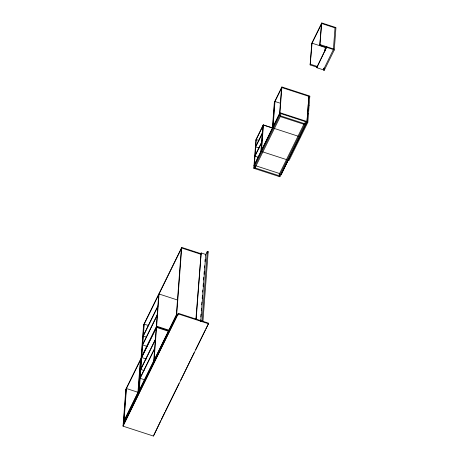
<?xml version="1.0" encoding="UTF-8"?>
<svg xmlns="http://www.w3.org/2000/svg" width="459" height="459" viewBox="0 0 459 459"><rect width="100%" height="100%" fill="white"/><g stroke="black" fill="none" stroke-linecap="round" stroke-linejoin="round"><path stroke-width="0.69" d="M123.092 425.573L178.339 313.336L208.702 323.216L153.415 436.05L123.052 426.17L125.823 389.295L141.079 358.301M123.649 421.999L126.116 389.203M124.028 420.719L126.449 388.526L138.452 392.428M137.941 392.456L140.362 360.258M138.234 392.365L140.701 359.575M138.348 394.579L143.587 324.915L181.73 247.424L201.013 253.701M138.905 390.999L143.879 324.823M139.238 390.316L141.705 357.527L146.375 359.047M141.797 356.345L144.218 324.146L148.217 325.442M153.742 360.854L156.203 328.065M156.295 326.883L158.716 294.684M154.075 360.177L159.049 294.001L177.725 300.077M153.415 436.05L160.719 420.708M176.371 314.874L181.345 248.698M176.491 317.089L181.73 247.424M123.052 426.17L178.339 313.336M195.901 319.034L201.151 252.955L205.787 254.464L200.761 321.283M196.182 319.062L201.151 252.955M200.48 321.254L200.589 319.831M200.801 316.991L201.013 314.145M201.283 310.594L201.444 308.459M201.708 304.902L201.926 302.062M202.189 298.505L202.402 295.665M202.671 292.108L202.832 289.973M203.096 286.422L203.314 283.576M203.578 280.024L203.796 277.179M204.008 274.339L204.221 271.493M204.49 267.941L204.651 265.807M204.972 261.544L205.127 259.41M202.058 321.059L207.296 251.394L208.185 251.681L202.947 321.346M306.084 121.83L305.912 124.131L279.984 176.801L253.804 168.281L255.956 139.639L263.156 125.014L272.703 128.118M254.355 164.706L256.248 139.553L258.956 140.431M255.112 166.737L255.026 167.891L279.433 175.831L279.611 173.531L255.875 165.808M260.884 151.441L262.777 126.288M261.165 151.367L263.156 125.014M261.55 150.093L263.437 124.94L272.916 128.021M272.416 128.009L274.31 102.856L281.837 87.56L309.791 96.66M272.709 127.918L274.689 101.582L281.878 86.969L309.836 96.063L307.828 122.346L300.708 136.811L299.825 136.518M273.088 126.644L274.981 101.491L280.351 103.241M279.611 113.396L281.499 88.243M253.804 168.281L279.726 115.611L281.878 86.969M280.788 113.597L280.61 115.897L254.688 168.573M279.015 174.127L281.046 174.787L287.971 160.22M305.195 121.537L305.023 123.844L279.101 176.514M317.456 67.312L310.146 64.937L311.776 43.272L321.776 22.95L335.948 27.563L334.267 49.985L324.261 70.302L323.377 70.015L323.48 68.615M310.146 64.937L312.063 43.18L325.351 47.506L325.087 51.018M281.046 174.787L306.939 122.06L308.867 96.447L309.756 96.734M308.907 96.373L306.968 122.117L279.898 113.31L253.976 165.98M316.744 67.691L326.791 46.778L316.744 67.691L323.388 69.854M326.458 47.455L319.808 45.298L321.398 24.224M319.808 45.298L321.776 22.95M324.852 50.398L324.955 48.998M324.261 70.302L324.37 68.902M335.064 27.276L333.377 49.692L334.267 49.985M143.547 325.506L181.684 248.015L200.973 254.292M143.363 335.472L157.862 306.01M157.821 306.601L143.317 336.063L146.65 337.147M142.697 344.359L157.196 314.897M157.15 315.488L142.651 344.95L147.316 346.47M141.458 357.022L156.628 326.2L169.302 330.319M141.412 357.618L156.588 326.791L168.591 330.698M125.777 389.886L141.033 358.892M141.372 358.209L156.542 327.382L168.545 331.289M140.856 368.852L155.354 339.39M155.308 339.981L140.81 369.443L144.143 370.528M255.91 140.23L263.437 124.94M140.184 377.74L154.683 348.278M154.643 348.874L140.138 378.336L144.809 379.851M255.732 146.398L262.261 133.139M262.215 133.73L255.686 146.989L259.071 148.091M205.448 255.141L207.296 251.394M123.695 421.402L138.279 391.774M123.31 422.682L176.709 314.191L178.04 314.627M123.27 423.273L176.663 314.782L177.994 315.218M255.043 155.549L261.573 142.29M261.527 142.881L254.997 156.146L258.383 157.242M207.566 252.932L208.185 251.681M311.73 43.863L321.73 23.541L335.018 27.867M254.022 165.383L279.944 112.713L307.014 121.52M323.434 69.257L324.06 67.989M323.377 70.015L333.389 49.532L326.745 47.369M279.273 174.208L303.933 124.108M161.356 419.423L164.827 412.366M165.458 411.086L179.033 383.506M180.611 380.299L194.18 352.724M195.763 349.517L205.23 330.273M205.862 328.994L208.386 323.859M320.147 44.615L333.435 48.935M310.479 64.254L317.123 66.417M308.224 105.008L309.108 105.295M307.582 113.568L308.459 113.918M306.939 122.06L307.828 122.346M279.726 115.611L305.912 124.131M280.277 116.58L304.69 124.527M274.063 128.359L298.425 136.289M299.75 136.673L300.634 136.96L289.13 160.329L288.246 160.042M262.519 151.809L286.881 159.732M178.293 313.933L208.656 323.813"/></g></svg>
